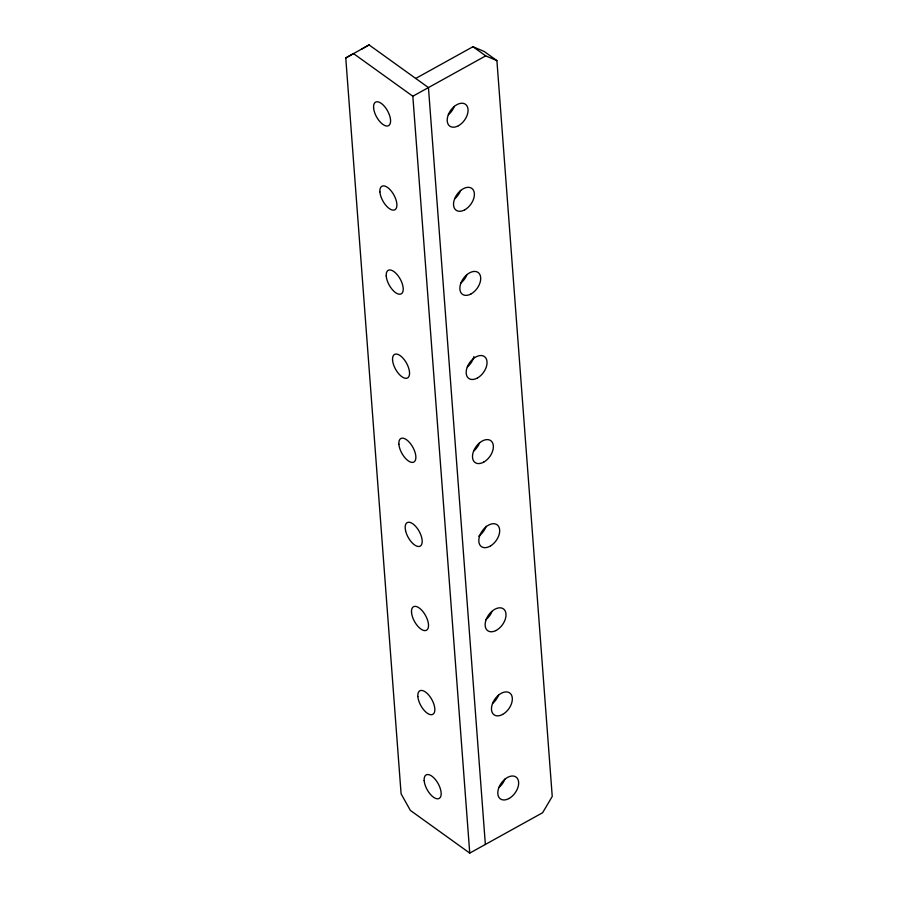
<?xml version="1.0" encoding="UTF-8"?>
<svg xmlns="http://www.w3.org/2000/svg" width="898" height="898" viewBox="0 0 898 898"><rect width="100%" height="100%" fill="white"/><g stroke="black" fill="none" stroke-linecap="round" stroke-linejoin="round"><path stroke-width="1.35" d="M469.744 853.1L410.364 810.411L401.092 793.81L345.764 57.966L353.464 53.554L412.833 96.232L469.744 853.1L542.616 812.735L552.236 796.459L496.908 60.615L484.179 51.467L472.977 46.718L415.729 78.44M361.378 49.311L369.078 44.9L428.447 87.589L485.358 844.446M345.764 57.966L369.078 44.9M412.833 96.232L485.706 55.867L496.908 60.615M472.977 46.718L485.706 55.867M504.912 779.105A13.448 8.475 -54.3 0 1 498.951 787.501M498.558 695.086A13.448 8.475 -54.3 0 1 492.575 703.46M473.931 356.528A13.448 8.475 -54.3 0 1 467.342 367.024M460.652 190.432A13.448 8.475 -54.3 0 1 454.691 198.828M466.971 274.519A13.448 8.475 -54.3 0 1 461.022 282.926M486.132 526.273A13.448 8.475 -54.3 0 1 478.679 536.207M492.014 611.527A13.448 8.475 -54.3 0 1 485.796 619.721M454.321 106.334A13.448 8.475 -54.3 0 1 448.371 114.731M479.611 442.714A13.448 8.475 -54.3 0 1 473.661 451.11M458.429 125.731A13.448 8.475 -54.3 0 0 466.253 104.965A13.448 8.475 -54.3 0 0 448.225 114.955A13.448 8.475 -54.3 0 0 458.429 125.731M495.831 630.587A13.448 8.475 -54.3 0 0 504.485 609.877A13.448 8.475 -54.3 0 0 486.413 618.913A13.448 8.475 -54.3 0 0 495.831 630.587M509.009 798.502A13.448 8.475 -54.3 0 0 516.844 777.735A13.448 8.475 -54.3 0 0 498.817 787.726A13.448 8.475 -54.3 0 0 509.009 798.502M398.88 444.173A13.448 6.275 61 0 0 412.283 462.425A13.448 6.275 61 0 0 410.914 444.218A13.448 6.275 61 0 0 398.88 444.173M379.91 191.891A13.448 6.275 61 0 0 393.313 210.143A13.448 6.275 61 0 0 391.943 191.936A13.448 6.275 61 0 0 379.91 191.891M490.51 545.939A13.448 8.475 -54.3 0 0 497.593 525.173A13.448 8.475 -54.3 0 0 479.644 535.971A13.448 8.475 -54.3 0 0 490.51 545.939M373.59 107.794A13.448 6.275 61 0 0 386.993 126.046A13.448 6.275 61 0 0 385.624 107.839A13.448 6.275 61 0 0 373.59 107.794M464.749 209.818A13.448 8.475 -54.3 0 0 472.584 189.063A13.448 8.475 -54.3 0 0 454.545 199.053A13.448 8.475 -54.3 0 0 464.749 209.818M477.399 378.013A13.448 8.475 -54.3 0 0 485.223 357.258A13.448 8.475 -54.3 0 0 467.196 367.237A13.448 8.475 -54.3 0 0 477.399 378.013M424.17 780.564A13.448 6.275 61 0 0 437.584 798.816A13.448 6.275 61 0 0 436.215 780.609A13.448 6.275 61 0 0 424.17 780.564M392.561 360.087A13.448 6.275 61 0 0 405.963 378.327A13.448 6.275 61 0 0 404.594 360.12A13.448 6.275 61 0 0 392.561 360.087M483.719 462.111A13.448 8.475 -54.3 0 0 491.554 441.345A13.448 8.475 -54.3 0 0 473.515 451.335A13.448 8.475 -54.3 0 0 483.719 462.111M386.23 275.989A13.448 6.275 61 0 0 399.644 294.241A13.448 6.275 61 0 0 398.274 276.034A13.448 6.275 61 0 0 386.23 275.989M405.57 530.673A13.448 6.275 61 0 0 419.983 546.242A13.448 6.275 61 0 0 415.493 526.194A13.448 6.275 61 0 0 405.57 530.673M417.851 696.534A13.448 6.275 61 0 0 431.298 714.718A13.448 6.275 61 0 0 429.839 696.444A13.448 6.275 61 0 0 417.851 696.534M471.068 293.915A13.448 8.475 -54.3 0 0 478.903 273.16A13.448 8.475 -54.3 0 0 460.876 283.151A13.448 8.475 -54.3 0 0 471.068 293.915M411.576 612.919A13.448 6.275 61 0 0 425.282 630.609A13.448 6.275 61 0 0 423.16 611.886A13.448 6.275 61 0 0 411.576 612.919M502.622 714.438A13.448 8.475 -54.3 0 0 510.558 693.683A13.448 8.475 -54.3 0 0 492.519 703.549A13.448 8.475 -54.3 0 0 502.622 714.438"/></g></svg>
